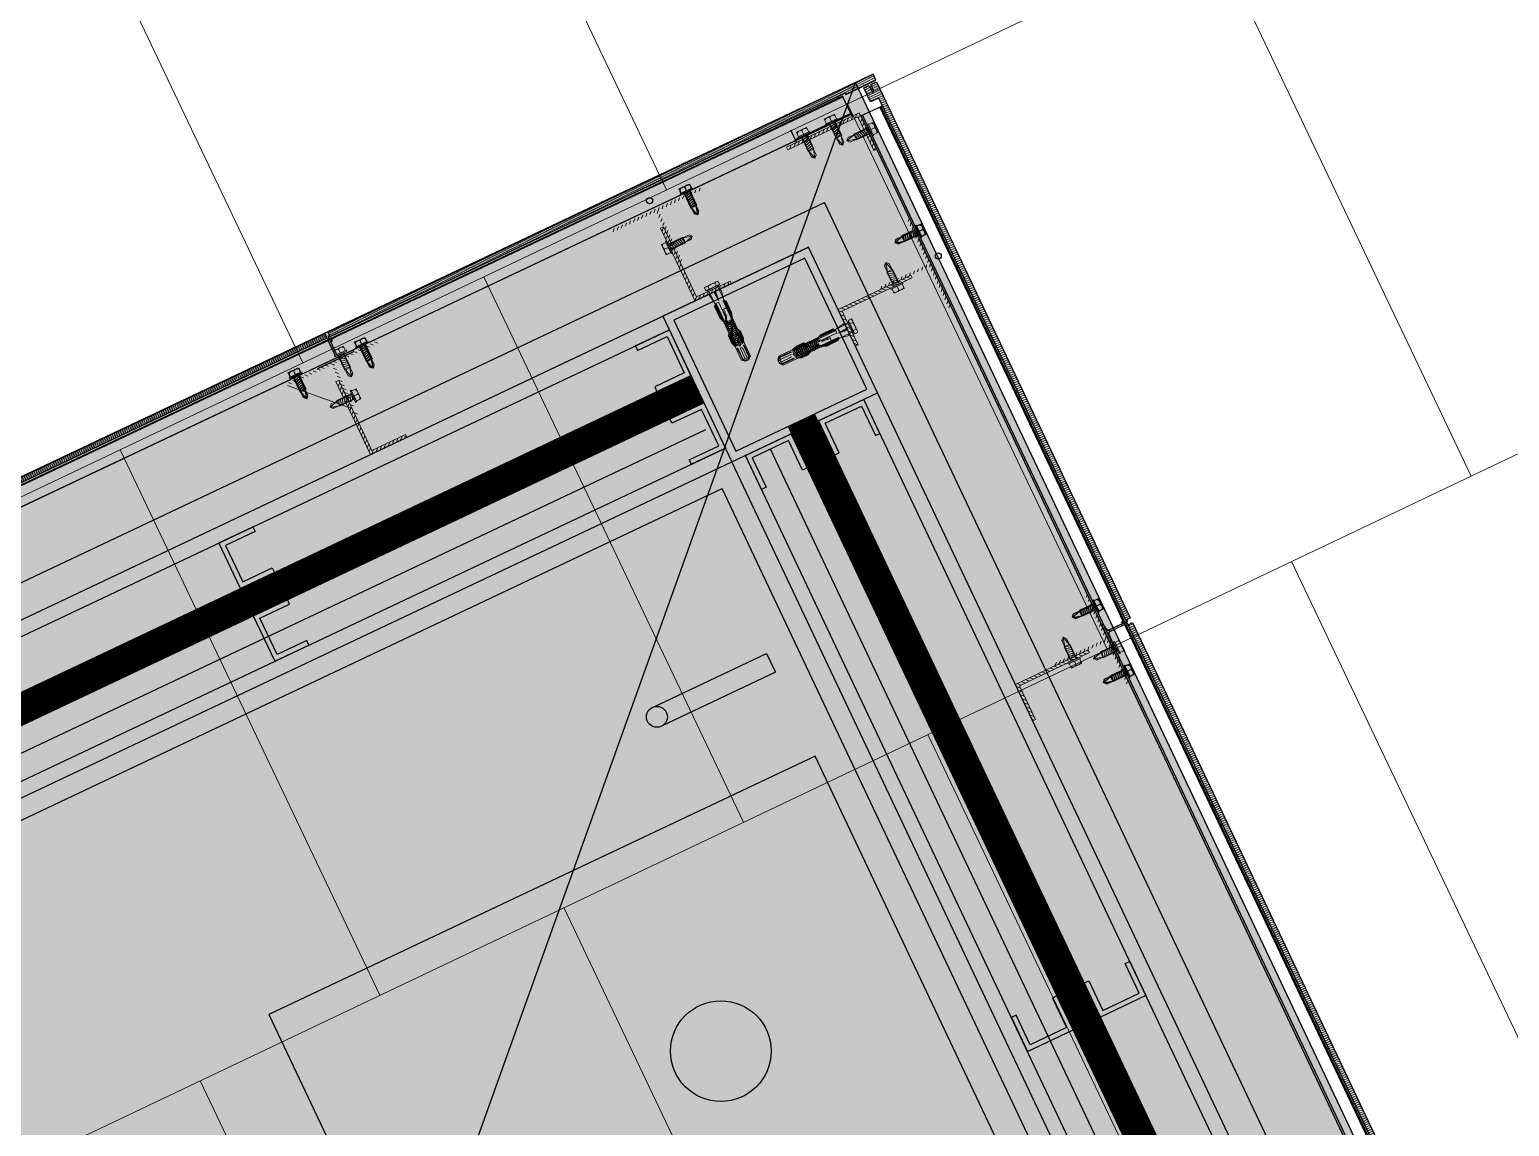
# Model space of a CAD drawing. Header units: metres. Extents: x 678805 to 1359287, y 2747329 to 5497370.
# Drawn here: x 679663.557 to 679665.026, y 2748571.161 to 2748572.25 of the extents above; entities that cross this region are included whole.
import ezdxf

# ---------------------------------------------------------------- set-up
doc = ezdxf.new("R2010")
doc.units = ezdxf.units.M
doc.linetypes.add('XREF_MON_BUILDINGS$0$Hidden', pattern=[0.004, 0.002, -0.002])
doc.linetypes.add('XREF_MON_SFT_TREES$0$HIDDEN', pattern=[0.375, 0.25, -0.125])
for name, color, linetype in [('00_XREF_MON_HSC_PAVEMENT', 7, 'Continuous'), ('00_XREF_TWQ_BUILDINGS', 7, 'Continuous'), ('00_XREF_TWQ_SFT_TREES', 7, 'Continuous'), ('XREF_MON_BUILDINGS$0$00-Modulos DEFINIDOS', 7, 'Continuous'), ('XREF_MON_BUILDINGS$0$00-Modulos ROOFS', 2, 'Continuous'), ('XREF_MON_BUILDINGS$0$02-L-01_Structure', 2, 'Continuous'), ('XREF_MON_BUILDINGS$0$02-L-01_Structure t2', 7, 'Continuous'), ('XREF_MON_BUILDINGS$0$02-L-01_Struture aux', 4, 'Continuous'), ('XREF_MON_BUILDINGS$0$02-L-Insulation', 252, 'Continuous'), ('XREF_MON_BUILDINGS$0$02-L-INT Panel', 5, 'Continuous'), ('XREF_MON_BUILDINGS$0$02-L-panel', 5, 'Continuous'), ('XREF_MON_BUILDINGS$0$02_L_Furniture', 7, 'Continuous'), ('XREF_MON_SFT_TREES$0$SL_TREE_CANOPY', 251, 'XREF_MON_SFT_TREES$0$HIDDEN')]:
    doc.layers.add(name, color=color, linetype=linetype)
doc.layers.add('XREF_MON_BUILDINGS$0$0-WIPEOUTS', color=7, linetype='Continuous', true_color=0xffffff)
doc.layers.add('XREF_MON_SFT_TREES$0$SL_TREE_ZIZIPHUS_SPINA', color=7, linetype='Continuous', true_color=0xc6d408)
doc.layers.add('XREF_MON_BUILDINGS$0$00-AUX STRUCTURE', color=3, linetype='Continuous', plot=False)
for name, color, linetype, lineweight in [('XREF_MON_BUILDINGS$0$02-H-251', 251, 'Continuous', 0), ('XREF_MON_BUILDINGS$0$02-H-254', 254, 'Continuous', 0), ('XREF_MON_BUILDINGS$0$02-L-01_Structure L', 7, 'Continuous', 5), ('XREF_MON_BUILDINGS$0$02-L-01_Structure T', 8, 'Continuous', 5)]:
    doc.layers.add(name, color=color, linetype=linetype, lineweight=lineweight)
for name, color, linetype, lineweight, true_color in [('XREF_MON_BUILDINGS$0$02-KH-01 Water_Toilets', 7, 'Continuous', 30, 0x3877ff), ('XREF_MON_HSC_PAVEMENT$0$02-L-Joints-Paviment_07_Precast Concrete Blocks 60X40', 7, 'Continuous', 5, 0x999999), ('XREF_MON_HSC_PAVEMENT$0$03-TR-Pavement_07_Precast Concrete Blocks 60X40', 7, 'Continuous', 5, 0x999999)]:
    doc.layers.add(name, color=color, linetype=linetype, lineweight=lineweight, true_color=true_color)
doc.layers.get('XREF_MON_BUILDINGS$0$02-KH-01 Water_Toilets').off()
doc.layers.get('XREF_MON_SFT_TREES$0$SL_TREE_ZIZIPHUS_SPINA').off()
doc.linetypes.add('XREF_MON_BUILDINGS$0$BATTING', pattern='A,0.0001,-0.1,[134,ltypeshp.shx,S=0.1,R=0,X=-0.1,Y=0],-0.2,[134,ltypeshp.shx,S=0.1,R=180,X=0.1,Y=0],-0.1', length=0.4001)

# ---------------------------------------------------------------- blocks, each defined once
blk = doc.blocks.new('XREF_MON_BUILDINGS$0$modulo kiosco')
at = {"layer": 'XREF_MON_BUILDINGS$0$0-WIPEOUTS', "true_color": 0xfcfcfc}
h = blk.add_hatch(color=7, dxfattribs=at)
h.dxf.hatch_style = 1
h.paths.add_polyline_path([(119.6986, -61.6206), (119.6986, -56.8206), (124.4986, -56.8206), (124.4986, -61.6206)])
at = {"layer": 'XREF_MON_BUILDINGS$0$00-Modulos ROOFS'}
blk.add_line((119.6986, -56.8206), (124.4986, -61.6206), dxfattribs=at)
at = {"layer": 'XREF_MON_BUILDINGS$0$00-Modulos ROOFS', "lineweight": 0}
blk.add_lwpolyline([(119.6986, -61.6206), (119.6986, -56.8206), (124.4986, -56.8206), (124.4986, -61.6206)], close=True, dxfattribs=at)
at = {"layer": 'XREF_MON_BUILDINGS$0$00-Modulos ROOFS'}
blk.add_lwpolyline([(124.4986, -57.1206), (124.4986, -56.8206), (124.1986, -56.8206), (119.9986, -56.8206), (119.6986, -56.8206), (119.6986, -57.1206), (119.6986, -61.3206), (119.6986, -61.6206), (119.9986, -61.6206), (124.1986, -61.6206), (124.4986, -61.6206), (124.4986, -61.3206)], close=True, dxfattribs=at)
blk = doc.blocks.new('XREF_MON_BUILDINGS$0$PILAR STRUCTURE')
at = {"layer": 'XREF_MON_BUILDINGS$0$02-L-01_Structure', "linetype": 'Continuous'}
h = blk.add_hatch(dxfattribs=at)
h.set_pattern_fill('ANGLE', color=252)
h.set_pattern_definition([(0, (-144.6596, 18.5684), (0, 6.985), [5.08, -1.905]), (90, (-144.6596, 18.5684), (-6.985, 4e-16), [5.08, -1.905])])
h.paths.add_polyline_path([(-0.08, -0.08), (0.08, -0.08), (0.08, 0.08), (-0.08, 0.08)])
h.paths.add_polyline_path([(-0.072, -0.072), (0.072, -0.072), (0.072, 0.072), (-0.072, 0.072)], flags=16)
h = blk.add_hatch(color=252, dxfattribs=at)
h.dxf.hatch_style = 1
h.paths.add_polyline_path([(-0.072, -0.072), (0.072, -0.072), (0.072, 0.072), (-0.072, 0.072)], flags=16)
h.paths.add_polyline_path([(-0.08, -0.08), (0.08, -0.08), (0.08, 0.08), (-0.08, 0.08)])
for points in [[(-0.08, -0.08), (0.08, -0.08), (0.08, 0.08), (-0.08, 0.08)], [(-0.072, -0.072), (0.072, -0.072), (0.072, 0.072), (-0.072, 0.072)]]:
    blk.add_lwpolyline(points, close=True, dxfattribs=at)
blk = doc.blocks.new('XREF_MON_BUILDINGS$0$ULMA_Escuadra40x80_Seccion')
at = {"layer": 'XREF_MON_BUILDINGS$0$02-H-251', "ltscale": 125}
h = blk.add_hatch(dxfattribs=at)
h.set_pattern_fill('ANSI31', color=256, scale=0.001, angle=360, style=0)
h.paths.add_polyline_path([(0, 0.08), (0.003, 0.08), (0.003, 0.003), (0.04, 0.003), (0.04, 0), (0, 0)])
at = {"layer": 'XREF_MON_BUILDINGS$0$02-L-01_Structure L', "linetype": 'Continuous'}
blk.add_lwpolyline([(0, 0.08), (0.003, 0.08), (0.003, 0.003), (0.04, 0.003), (0.04, 0), (0, 0)], close=True, dxfattribs=at)
blk = doc.blocks.new('XREF_MON_BUILDINGS$0$ULMA_Anclaje fijacion a forjado y a cerramiento base')
at = {"layer": 'XREF_MON_BUILDINGS$0$02-L-01_Structure T', "linetype": 'Continuous'}
for p, q in [((-0.095, 0.0049), (-0.098, 0.0019)), ((-0.095, 0.0038), (-0.098, 0.0016)), ((-0.098, 0.0009), (-0.095, 0.0031)), ((-0.098, 0), (-0.098, 0.0019)), ((-0.098, 0), (-0.098, -0.0019)), ((-0.095, 0.0012), (-0.096, 0.0004)), ((-0.0564, 0.0049), (-0.095, 0.0049)), ((-0.095, 0.0038), (-0.095, 0.0049)), ((-0.0795, 0.0038), (-0.095, 0.0038)), ((-0.0795, 0.0031), (-0.095, 0.0031)), ((-0.095, 0.0012), (-0.095, 0.0031)), ((-0.0805, 0.0012), (-0.095, 0.0012)), ((-0.0805, 0.0008), (-0.0805, 0.0012)), ((-0.0792, 0.0037), (-0.0795, 0.0038)), ((-0.0795, 0.0031), (-0.0792, 0.0032)), ((-0.079, 0.0034), (-0.0792, 0.0037)), ((-0.0792, 0.0032), (-0.079, 0.0034)), ((-0.0724, 0.0005), (-0.0775, 0.0005)), ((-0.0724, 0.0005), (-0.0775, 0.0005)), ((-0.0428, 0.003), (-0.0768, 0.003)), ((-0.0768, 0.0005), (-0.0768, 0.003)), ((-0.076, 0.0036), (-0.076, 0.0049)), ((-0.058, 0.0036), (-0.076, 0.0036)), ((-0.0755, 0.0049), (-0.0699, 0.0064)), ((-0.0755, 0.0043), (-0.0755, 0.0049)), ((-0.0752, 0.0005), (-0.0752, 0.003)), ((-0.057, 0.0044), (-0.075, 0.0044)), ((-0.0744, 0.0005), (-0.0744, 0.003)), ((-0.0728, 0.0005), (-0.0728, 0.003)), ((-0.072, 0.0005), (-0.072, 0.003)), ((-0.0599, 0.006), (-0.0714, 0.006)), ((-0.0714, 0.006), (-0.0714, 0.0049)), ((-0.0714, 0.006), (-0.0714, 0.0049)), ((-0.0704, 0.0008), (-0.0704, 0.003)), ((-0.0704, 0.0003), (-0.0704, 0.0008)), ((-0.0606, 0.0064), (-0.0699, 0.0064)), ((-0.0699, 0.0064), (-0.0699, 0.006)), ((-0.0696, 0.003), (-0.0696, 0)), ((-0.068, 0.0019), (-0.068, 0.003)), ((-0.068, 0.0008), (-0.068, 0.0019)), ((-0.068, 0), (-0.068, 0.0008)), ((-0.068, 0), (-0.068, -0.0008)), ((-0.0672, 0.0021), (-0.0672, 0.003)), ((-0.0672, 0.0011), (-0.0672, 0.0021)), ((-0.0672, 0), (-0.0672, 0.0011)), ((-0.0672, 0), (-0.0672, -0.0011)), ((-0.0656, 0.0022), (-0.0656, 0.003)), ((-0.0656, 0.0012), (-0.0656, 0.0022)), ((-0.0656, 0), (-0.0656, 0.0012)), ((-0.0656, 0), (-0.0656, -0.0013)), ((-0.0648, 0.0022), (-0.0648, 0.003)), ((-0.0648, 0.0012), (-0.0648, 0.0022)), ((-0.0648, 0), (-0.0648, 0.0012)), ((-0.0648, 0), (-0.0648, -0.0013)), ((-0.0632, 0.0022), (-0.0632, 0.003)), ((-0.0632, 0.0012), (-0.0632, 0.0022)), ((-0.0632, 0), (-0.0632, 0.0012)), ((-0.0632, 0), (-0.0632, -0.0013)), ((-0.0586, 0.0022), (-0.0625, 0.0022)), ((-0.0586, 0.0012), (-0.0625, 0.0012)), ((-0.0624, 0.0022), (-0.0624, 0.003)), ((-0.0624, 0), (-0.0624, 0.0012)), ((-0.0624, 0), (-0.0624, -0.0013)), ((-0.0608, 0.0022), (-0.0608, 0.003)), ((-0.0608, 0), (-0.0608, 0.0012)), ((-0.0608, 0), (-0.0608, -0.0013)), ((-0.0606, 0.0064), (-0.0606, 0.006)), ((-0.0606, 0.0064), (-0.058, 0.0049)), ((-0.06, 0.0022), (-0.06, 0.003)), ((-0.06, 0), (-0.06, 0.0012)), ((-0.06, 0), (-0.06, -0.003)), ((-0.0599, 0.006), (-0.0599, 0.0049)), ((-0.0584, 0.0022), (-0.0584, 0.003)), ((-0.0584, 0), (-0.0584, 0.0012)), ((-0.0584, 0), (-0.0584, -0.003)), ((-0.058, 0.0049), (-0.058, 0.0044)), ((-0.0576, 0.0022), (-0.0576, 0.003)), ((-0.0576, -0.003), (-0.0576, 0.0012)), ((-0.057, 0.0046), (-0.057, 0.0049)), ((-0.0564, 0.003), (-0.0564, 0.0049)), ((-0.056, 0.0018), (-0.056, 0.003)), ((-0.056, 0), (-0.056, 0.0007)), ((-0.056, 0), (-0.056, -0.003)), ((-0.0548, 0.0049), (-0.0559, 0.0042)), ((-0.0552, 0.0014), (-0.0552, 0.003)), ((-0.0552, 0.0003), (-0.0552, -0.003)), ((-0.054, 0.0049), (-0.0548, 0.0049)), ((-0.0548, 0.003), (-0.0548, 0.0049)), ((-0.054, 0.003), (-0.054, 0.0049)), ((-0.0536, 0.0003), (-0.0536, 0.003)), ((-0.0524, 0.0049), (-0.0535, 0.0042)), ((-0.0528, 0), (-0.0528, 0.003)), ((-0.0528, 0), (-0.0528, -0.0003)), ((-0.0524, 0.003), (-0.0524, 0.0049)), ((-0.0516, 0.0049), (-0.0524, 0.0049)), ((-0.0516, 0.003), (-0.0516, 0.0049)), ((-0.0512, 0), (-0.0512, 0.003)), ((-0.0512, 0), (-0.0512, -0.001)), ((-0.05, 0.0049), (-0.0511, 0.0042)), ((-0.0504, 0), (-0.0504, 0.003)), ((-0.0504, 0), (-0.0504, -0.0012)), ((-0.0492, 0.0049), (-0.05, 0.0049)), ((-0.05, 0.003), (-0.05, 0.0049)), ((-0.0492, 0.003), (-0.0492, 0.0049)), ((-0.0488, 0.0022), (-0.0488, 0.003)), ((-0.0488, 0.0012), (-0.0488, 0.0026)), ((-0.0488, 0), (-0.0488, 0.0012)), ((-0.0488, 0), (-0.0488, -0.0013)), ((-0.0476, 0.0049), (-0.0487, 0.0042)), ((-0.048, 0), (-0.048, 0.003)), ((-0.048, 0), (-0.048, -0.0013)), ((-0.0476, 0.003), (-0.0476, 0.0049)), ((-0.0468, 0.0049), (-0.0476, 0.0049)), ((-0.0424, 0.0022), (-0.0475, 0.0022)), ((-0.0424, 0.0012), (-0.0475, 0.0012)), ((-0.0468, 0.003), (-0.0468, 0.0049)), ((-0.0464, 0.0022), (-0.0464, 0.003)), ((-0.0464, 0), (-0.0464, 0.0012)), ((-0.0464, 0), (-0.0464, -0.0013)), ((-0.0452, 0.0049), (-0.0463, 0.0042)), ((-0.0456, 0.0022), (-0.0456, 0.003)), ((-0.0456, 0), (-0.0456, 0.0012)), ((-0.0456, 0), (-0.0456, -0.0013)), ((-0.0444, 0.0049), (-0.0452, 0.0049)), ((-0.0452, 0.003), (-0.0452, 0.0049)), ((-0.0444, 0.003), (-0.0444, 0.0049)), ((-0.044, 0.0022), (-0.044, 0.003)), ((-0.044, 0.0022), (-0.044, 0.003)), ((-0.044, 0), (-0.044, 0.0012)), ((-0.044, 0), (-0.044, 0.0012)), ((-0.044, 0), (-0.044, -0.0013)), ((-0.044, 0), (-0.044, -0.003)), ((-0.0428, 0.0049), (-0.0439, 0.0042)), ((0, 0.0049), (-0.0428, 0.0049)), ((-0.0428, 0.003), (-0.0428, 0.0049)), ((-0.042, 0.0049), (-0.042, 0.0022)), ((-0.0185, 0.0036), (-0.042, 0.0036)), ((-0.042, 0.0012), (-0.042, 0.001)), ((-0.0405, 0.001), (-0.042, 0.001)), ((-0.0415, 0.0049), (-0.0359, 0.0064)), ((-0.0415, 0.0043), (-0.0415, 0.0049)), ((-0.0175, 0.0044), (-0.041, 0.0044)), ((-0.0312, 0.001), (-0.038, 0.001)), ((-0.0196, 0.006), (-0.0374, 0.006)), ((-0.0374, 0.006), (-0.0374, 0.0049)), ((-0.02, 0.0064), (-0.0359, 0.0064)), ((-0.0359, 0.0064), (-0.0359, 0.006)), ((-0.0356, 0.0005), (-0.0319, 0.0005)), ((-0.0319, 0.0005), (-0.0356, 0.0005)), ((-0.0282, 0.001), (-0.0308, 0.001)), ((-0.0282, 0.001), (-0.028, 0.0008)), ((-0.0282, 0.001), (-0.0282, -0.0036)), ((-0.0278, 0.001), (-0.028, 0.0008)), ((-0.028, 0.0008), (-0.028, -0.0036)), ((-0.0278, 0.001), (-0.0278, -0.0036)), ((-0.018, 0.001), (-0.0278, 0.001)), ((-0.02, 0.0064), (-0.02, 0.006)), ((-0.0185, 0.0049), (-0.02, 0.0064)), ((-0.0196, 0.0049), (-0.0196, 0.006)), ((-0.0185, 0.0049), (-0.0185, 0.0044)), ((-0.0175, 0.0049), (-0.0175, 0.0015)), ((-0.0052, 0.0064), (-0.0159, 0.0049)), ((-0.0043, 0.0009), (-0.0159, 0)), ((-0.0159, 0), (-0.0052, 0)), ((-0.0052, 0.0049), (-0.0052, 0.0064)), ((-0.0052, 0.0064), (-0.0043, 0.0049)), ((-0.0043, 0.0009), (-0.0052, 0)), ((-0.0043, -0.0009), (-0.0052, 0)), ((-0.0043, -0.0009), (-0.0043, 0.0009)), ((0.0015, 0.0064), (0, 0.0049)), ((0, 0), (0, 0.0049)), ((0, 0), (0, -0.0049)), ((0.002, 0.0064), (0.0015, 0.0064)), ((0.0015, 0), (0.0015, 0.0064)), ((0.0015, 0), (0.0015, -0.0064)), ((0.002, 0.0075), (0.0059, 0.0075)), ((0.002, -0.0075), (0.002, 0.0075)), ((0.002, 0), (0.002, 0.0064)), ((0.002, 0.0038), (0.0059, 0.0038)), ((0.002, 0), (0.002, -0.0064)), ((0.0065, 0.0065), (0.0059, 0.0075)), ((0.0065, -0.0065), (0.0065, 0.0065)), ((-0.098, -0.0009), (-0.095, -0.0031)), ((-0.095, -0.0038), (-0.098, -0.0016)), ((-0.095, -0.0049), (-0.098, -0.0019)), ((-0.095, -0.0012), (-0.096, -0.0004)), ((-0.095, -0.0012), (-0.095, -0.0031)), ((-0.0825, -0.0012), (-0.095, -0.0012)), ((-0.0795, -0.0031), (-0.095, -0.0031)), ((-0.095, -0.0038), (-0.095, -0.0049)), ((-0.0795, -0.0038), (-0.095, -0.0038)), ((-0.0564, -0.0049), (-0.095, -0.0049)), ((-0.0792, -0.0032), (-0.0795, -0.0031)), ((-0.0795, -0.0038), (-0.0792, -0.0037)), ((-0.079, -0.0034), (-0.0792, -0.0032)), ((-0.0792, -0.0037), (-0.079, -0.0034)), ((-0.0724, -0.0005), (-0.0775, -0.0005)), ((-0.0724, -0.0005), (-0.0775, -0.0005)), ((-0.0768, -0.0005), (-0.0768, -0.003)), ((-0.0428, -0.003), (-0.0768, -0.003)), ((-0.076, -0.0036), (-0.076, -0.0049)), ((-0.058, -0.0036), (-0.076, -0.0036)), ((-0.0755, -0.0043), (-0.0755, -0.0049)), ((-0.0755, -0.0049), (-0.0699, -0.0064)), ((-0.0752, -0.0005), (-0.0752, -0.003)), ((-0.057, -0.0044), (-0.075, -0.0044)), ((-0.0744, -0.0005), (-0.0744, -0.003)), ((-0.0728, -0.0005), (-0.0728, -0.003)), ((-0.072, -0.0005), (-0.072, -0.003)), ((-0.0714, -0.0049), (-0.0714, -0.006)), ((-0.0714, -0.0049), (-0.0714, -0.006)), ((-0.0599, -0.006), (-0.0714, -0.006)), ((-0.0704, -0.0008), (-0.0704, -0.003)), ((-0.0699, -0.006), (-0.0699, -0.0064)), ((-0.0606, -0.0064), (-0.0699, -0.0064)), ((-0.0696, -0.0011), (-0.0696, -0.003)), ((-0.068, -0.0019), (-0.068, -0.003)), ((-0.0672, -0.0021), (-0.0672, -0.003)), ((-0.0605, -0.0013), (-0.0656, -0.0013)), ((-0.0656, -0.0022), (-0.0656, -0.003)), ((-0.0656, -0.0022), (-0.0605, -0.0022)), ((-0.0648, -0.0022), (-0.0648, -0.003)), ((-0.0632, -0.0022), (-0.0632, -0.003)), ((-0.0624, -0.0022), (-0.0624, -0.003)), ((-0.0608, -0.0022), (-0.0608, -0.003)), ((-0.0606, -0.0064), (-0.058, -0.0049)), ((-0.0606, -0.006), (-0.0606, -0.0064)), ((-0.0599, -0.0049), (-0.0599, -0.006)), ((-0.058, -0.0044), (-0.058, -0.0049)), ((-0.057, -0.0044), (-0.057, -0.0049)), ((-0.0564, -0.003), (-0.0564, -0.0049)), ((-0.0548, -0.0049), (-0.0559, -0.0042)), ((-0.0548, -0.003), (-0.0548, -0.0049)), ((-0.054, -0.0049), (-0.0548, -0.0049)), ((-0.054, -0.003), (-0.054, -0.0049)), ((-0.0536, -0.0009), (-0.0536, -0.003)), ((-0.0524, -0.0049), (-0.0535, -0.0042)), ((-0.0528, -0.0014), (-0.0528, -0.003)), ((-0.0524, -0.003), (-0.0524, -0.0049)), ((-0.0516, -0.0049), (-0.0524, -0.0049)), ((-0.0516, -0.003), (-0.0516, -0.0049)), ((-0.0512, -0.002), (-0.0512, -0.003)), ((-0.05, -0.0049), (-0.0511, -0.0042)), ((-0.0504, -0.0022), (-0.0504, -0.003)), ((-0.05, -0.003), (-0.05, -0.0049)), ((-0.0492, -0.0049), (-0.05, -0.0049)), ((-0.0455, -0.0013), (-0.0494, -0.0013)), ((-0.0455, -0.0022), (-0.0494, -0.0022)), ((-0.0492, -0.003), (-0.0492, -0.0049)), ((-0.0488, -0.0022), (-0.0488, -0.003)), ((-0.0476, -0.0049), (-0.0487, -0.0042)), ((-0.048, -0.0022), (-0.048, -0.003)), ((-0.0476, -0.003), (-0.0476, -0.0049)), ((-0.0468, -0.0049), (-0.0476, -0.0049)), ((-0.0468, -0.003), (-0.0468, -0.0049)), ((-0.0464, -0.0022), (-0.0464, -0.003)), ((-0.0452, -0.0049), (-0.0463, -0.0042)), ((-0.0456, -0.0022), (-0.0456, -0.003)), ((-0.0452, -0.003), (-0.0452, -0.0049)), ((-0.0444, -0.0049), (-0.0452, -0.0049)), ((-0.0444, -0.003), (-0.0444, -0.0049)), ((-0.044, -0.0022), (-0.044, -0.003)), ((-0.0428, -0.0049), (-0.0439, -0.0042)), ((-0.0428, -0.003), (-0.0428, -0.0049)), ((0, -0.0049), (-0.0428, -0.0049)), ((-0.042, -0.0036), (-0.042, -0.0049)), ((-0.0185, -0.0036), (-0.042, -0.0036)), ((-0.0415, -0.0043), (-0.0415, -0.0049)), ((-0.0415, -0.0049), (-0.0359, -0.0064)), ((-0.0175, -0.0044), (-0.041, -0.0044)), ((-0.0374, -0.0049), (-0.0374, -0.006)), ((-0.0196, -0.006), (-0.0374, -0.006)), ((-0.0359, -0.006), (-0.0359, -0.0064)), ((-0.02, -0.0064), (-0.0359, -0.0064)), ((-0.0319, -0.0005), (-0.0356, -0.0005)), ((-0.0356, -0.0005), (-0.0319, -0.0005)), ((-0.0185, -0.0049), (-0.02, -0.0064)), ((-0.02, -0.006), (-0.02, -0.0064)), ((-0.0196, -0.0049), (-0.0196, -0.006)), ((-0.0185, -0.0044), (-0.0185, -0.0049)), ((-0.0175, -0.0046), (-0.0175, -0.0049)), ((-0.0043, -0.0009), (-0.0159, 0)), ((-0.0052, -0.0064), (-0.0159, -0.0049)), ((-0.0052, -0.0049), (-0.0052, -0.0064)), ((-0.0052, -0.0064), (-0.0043, -0.0049)), ((0.0015, -0.0064), (0, -0.0049)), ((0.002, -0.0064), (0.0015, -0.0064)), ((0.002, -0.0038), (0.0059, -0.0038)), ((0.002, -0.0075), (0.0059, -0.0075)), ((0.0065, -0.0065), (0.0059, -0.0075))]:
    blk.add_line(p, q, dxfattribs=at)
for centre, radius, start, end in [((-0.0957, 0), 0.0005, 130.2691, 229.7309), ((-0.0825, 0.0008), 0.002, 270, 0), ((-0.0775, 0), 0.0005, 89.9975, 270), ((-0.0775, 0), 0.0005, 90, 270.0025), ((-0.075, 0.0034), 0.001, 90, 168.463), ((-0.0724, -0.007), 0.0075, 61.0463, 90), ((-0.0695, 0.006), 0.001, 180, 0), ((-0.0671, 0.006), 0.001, 180, 0), ((-0.0647, 0.006), 0.001, 180, 0), ((-0.0623, 0.006), 0.001, 180, 0), ((-0.0625, 0.0017), 0.0005, 90, 270.0116), ((-0.0605, 0.0017), 0.0005, 270.0013, 90), ((-0.0586, -0.0053), 0.0075, 48.5904, 90), ((-0.0586, -0.0053), 0.0065, 48.5904, 90), ((-0.058, 0.0046), 0.001, 270, 0), ((-0.0561, 0.0045), 0.0003, 180, 300), ((-0.0586, 0.0052), 0.0065, 306.1289, 311.4096), ((-0.0494, -0.0053), 0.0075, 128.1223, 131.4096), ((-0.0537, 0.0045), 0.0003, 180, 300), ((-0.0494, 0.0052), 0.0065, 228.5904, 270), ((-0.0513, 0.0045), 0.0003, 180, 300), ((-0.0489, 0.0045), 0.0003, 180, 300), ((-0.0475, 0.0017), 0.0005, 90, 270.0025), ((-0.0465, 0.0045), 0.0003, 180, 300), ((-0.0455, 0.0017), 0.0005, 270, 90), ((-0.0441, 0.0045), 0.0003, 180, 300), ((-0.0424, -0.0053), 0.0075, 61.0463, 90), ((-0.0424, -0.0053), 0.0065, 61.0463, 90), ((-0.041, 0.0034), 0.001, 90, 168.463), ((-0.0356, 0.007), 0.0075, 241.0463, 270), ((-0.0356, 0.007), 0.0065, 241.0463, 269.9987), ((-0.0356, -0.007), 0.0075, 90, 111.0361), ((-0.0355, 0.006), 0.001, 180, 0), ((-0.0355, 0.006), 0.001, 180, 0), ((-0.0327, 0.006), 0.001, 180, 0), ((-0.031, 0), 0.001, 209.9997, 150), ((-0.031, 0), 0.001, 210, 150.0003), ((-0.0299, 0.006), 0.001, 180, 0), ((-0.0271, 0.006), 0.001, 180, 0), ((-0.0243, 0.006), 0.001, 180, 0), ((-0.0215, 0.006), 0.001, 180, 0), ((-0.0185, 0.0046), 0.001, 270, 0), ((-0.018, 0.0015), 0.0005, 270, 0), ((0.0032, 0.0056), 0.00332, 325.6168, 34.3832), ((-0.0059, 0), 0.0124, 342.4126, 17.5874), ((-0.075, -0.0034), 0.001, 191.537, 270), ((-0.0724, 0.007), 0.0075, 270, 291.0395), ((-0.0724, -0.007), 0.0065, 61.0463, 90), ((-0.0695, -0.006), 0.001, 0, 180), ((-0.0656, 0.0052), 0.0075, 241.0463, 270), ((-0.0656, 0.0052), 0.0065, 241.0463, 269.9987), ((-0.0671, -0.006), 0.001, 0, 180), ((-0.0647, -0.006), 0.001, 0, 180), ((-0.0623, -0.006), 0.001, 0, 180), ((-0.0625, -0.0018), 0.0005, 89.9884, 270), ((-0.0605, -0.0018), 0.0005, 270, 89.9987), ((-0.058, -0.0046), 0.001, 11.537, 90), ((-0.0561, -0.0045), 0.0003, 60, 180), ((-0.0494, 0.0052), 0.0075, 228.5904, 270), ((-0.0586, 0.0052), 0.0075, 308.1223, 311.4096), ((-0.0537, -0.0045), 0.0003, 60, 180), ((-0.0494, -0.0053), 0.0065, 126.1289, 131.4096), ((-0.0513, -0.0045), 0.0003, 60, 180), ((-0.0489, -0.0045), 0.0003, 60, 180), ((-0.0475, -0.0018), 0.0005, 89.9975, 270), ((-0.0465, -0.0045), 0.0003, 60, 180), ((-0.0455, -0.0018), 0.0005, 270, 90), ((-0.0441, -0.0045), 0.0003, 60, 180), ((-0.041, -0.0034), 0.001, 191.537, 270), ((-0.0355, -0.006), 0.001, 0, 180), ((-0.0355, -0.006), 0.001, 0, 180), ((-0.0327, -0.006), 0.001, 0, 180), ((-0.0299, -0.006), 0.001, 0, 180), ((-0.0271, -0.006), 0.001, 0, 180), ((-0.0243, -0.006), 0.001, 0, 180), ((-0.0215, -0.006), 0.001, 0, 180), ((-0.0185, -0.0046), 0.001, 0, 90), ((0.0032, -0.0056), 0.00332, 325.6168, 34.3832)]:
    blk.add_arc(centre, radius, start, end, dxfattribs=at)
blk = doc.blocks.new('XREF_MON_BUILDINGS$0$AUTORROSCANTE')
at = {"layer": 'XREF_MON_BUILDINGS$0$02-L-01_Structure t2', "color": 0}
for p, q in [((-31.2, 5.6), (-26.2, 5.6)), ((-31.2, 0), (-26.2, 0)), ((-2.4, 2.5), (-25, 2.5)), ((0, 0), (-9, 2.5)), ((0, 0), (-3.6, -1.1)), ((0, 0), (-2.4, 2.5)), ((0, 0), (-2.4, -2.5)), ((-31.2, -5.6), (-26.2, -5.6)), ((-2.4, -2.5), (-25, -2.5)), ((-3.6, -1.1), (-2.4, -2.5))]:
    blk.add_line(p, q, dxfattribs=at)
at = {"layer": 'XREF_MON_BUILDINGS$0$02-L-01_Structure t2', "color": 253}
for p, q in [((-25, 3.1), (-9, 3.1)), ((-23.5, -3.1), (-25, 2.7)), ((-21.4, -3.1), (-23.1, 3.1)), ((-19.3, -3.1), (-21, 3.1)), ((-17.3, -3.1), (-18.9, 3.1)), ((-15.2, -3.1), (-16.9, 3.1)), ((-13.1, -3.1), (-14.8, 3.1)), ((-11.1, -3.1), (-12.7, 3.1)), ((-9, -3.1), (-10.7, 3.1)), ((-9, -3.1), (-9, 3.1)), ((-25, -3.1), (-9, -3.1)), ((-3.6, -1.1), (-9, -2.5))]:
    blk.add_line(p, q, dxfattribs=at)
at = {"layer": 'XREF_MON_BUILDINGS$0$02-L-01_Structure t2', "color": 0}
for points in [[(-31.2, 5.6), (-26.2, 5.6), (-26.2, -5.6), (-31.2, -5.6)], [(-26.2, 6.5), (-25, 6.5), (-25, -6.5), (-26.2, -6.5)]]:
    blk.add_lwpolyline(points, close=True, dxfattribs=at)
for centre, start, end in [((-27, 2.4), 129.284, 214.1828), ((-27, -2.4), 145.8304, 230.7333)]:
    blk.add_arc(centre, 4.21, start, end, dxfattribs=at)
blk = doc.blocks.new('XREF_MON_BUILDINGS$0$ULMA_Montante VV')
at = {"layer": 'XREF_MON_BUILDINGS$0$02-H-251', "ltscale": 125}
h = blk.add_hatch(dxfattribs=at)
h.set_pattern_fill('ANSI31', color=256, scale=0.001, angle=450, style=0)
h.set_pattern_definition([(135, (-0.05125, -0.0025), (-0.00224506, -0.00224506), [])])
edge = h.paths.add_edge_path()
edge.add_line((-0.051, -0.0025), (0.0484, -0.0025))
edge.add_arc((0.0484, -0.0022), 0.0003, 270, 360)
edge.add_line((0.0487, -0.0022), (0.0487, -0.0003))
edge.add_arc((0.0484, -0.0003), 0.0003, 0, 90)
edge.add_line((0.0484, 0), (0, 0))
edge.add_line((0, 0), (0, 0.0572))
edge.add_arc((-0.0003, 0.0572), 0.0003, 0, 90)
edge.add_line((-0.0003, 0.0575), (-0.0022, 0.0575))
edge.add_arc((-0.0022, 0.0572), 0.0003, 90, 180)
edge.add_line((-0.0025, 0.0572), (-0.0025, 0))
edge.add_line((-0.0025, 0), (-0.051, 0))
edge.add_arc((-0.051, -0.0003), 0.0003, 90, 180)
edge.add_line((-0.0513, -0.0003), (-0.0513, -0.0022))
edge.add_arc((-0.051, -0.0022), 0.0003, 180, 270)
blk = doc.blocks.new('XREF_MON_BUILDINGS$0$ULMA_Autotaladrante')
at = {"layer": 'XREF_MON_BUILDINGS$0$02-L-01_Structure T', "color": 252}
for p, q in [((-0.025, 0), (-0.0226, 0.0025)), ((-0.025, 0), (-0.016, 0.0025)), ((-0.025, 0), (-0.0226, -0.0025)), ((-0.025, 0), (-0.0214, -0.0011)), ((-0.0226, 0.0025), (0, 0.0025)), ((0, 0.0032), (-0.016, 0.0032)), ((-0.016, -0.0031), (-0.016, 0.0032)), ((-0.016, -0.0031), (-0.0143, 0.0032)), ((-0.0139, -0.0031), (-0.0123, 0.0032)), ((-0.0119, -0.0031), (-0.0102, 0.0032)), ((-0.0098, -0.0031), (-0.0081, 0.0032)), ((-0.0077, -0.0031), (-0.0061, 0.0032)), ((-0.0057, -0.0031), (-0.004, 0.0032)), ((-0.0036, -0.0031), (-0.0019, 0.0032)), ((-0.0015, -0.0031), (0, 0.0027)), ((0.0062, 0.0056), (0.0012, 0.0056)), ((0.0062, 0), (0.0012, 0)), ((-0.0214, -0.0011), (-0.0226, -0.0025)), ((-0.0226, -0.0025), (0, -0.0025)), ((-0.0214, -0.0011), (-0.016, -0.0025)), ((0, -0.0031), (-0.016, -0.0031)), ((0.0062, -0.0056), (0.0012, -0.0056))]:
    blk.add_line(p, q, dxfattribs=at)
for points in [[(0.0012, 0.0065), (0, 0.0065), (0, -0.0065), (0.0012, -0.0065)], [(0.0062, 0.0056), (0.0012, 0.0056), (0.0012, -0.0056), (0.0062, -0.0056)]]:
    blk.add_lwpolyline(points, close=True, dxfattribs=at)
for centre, start, end in [((0.002, 0.0024), 325.8172, 50.716), ((0.002, -0.0024), 309.2667, 34.1696)]:
    blk.add_arc(centre, 0.00421, start, end, dxfattribs=at)
blk = doc.blocks.new('XREF_MON_BUILDINGS$0$A$C56BF4A3E')
at = {"layer": 'XREF_MON_BUILDINGS$0$02-H-251', "linetype": 'XREF_MON_BUILDINGS$0$Hidden', "ltscale": 125}
h = blk.add_hatch(dxfattribs=at)
h.set_pattern_fill('ANSI31', color=256, scale=0.001, angle=360, style=0)
h.set_pattern_definition([(45, (-247.719031, -172.108161), (-0.00224506403, 0.00224506403), [])])
edge = h.paths.add_edge_path()
edge.add_line((9.0078, 0.027), (9.0098, 0.027))
edge.add_line((9.0098, 0.027), (9.0167, 0.0267))
edge.add_line((9.0167, 0.0267), (9.0175, 0.0258))
edge.add_arc((9.0178, 0.026), 0.0003, 222.95, 312.95)
edge.add_line((9.018, 0.0258), (9.0189, 0.0267))
edge.add_line((9.0189, 0.0267), (9.0207, 0.0266))
edge.add_line((9.0207, 0.0266), (9.0215, 0.0256))
edge.add_arc((9.0218, 0.0259), 0.0003, 222.95, 312.95)
edge.add_line((9.022, 0.0256), (9.0229, 0.0265))
edge.add_line((9.0229, 0.0265), (9.0359, 0.0261))
edge.add_arc((9.0358, 0.0241), 0.002, 360, 447.9546, ccw=False)
edge.add_line((9.0378, 0.0241), (9.0378, 0.0173))
edge.add_line((9.0378, 0.0173), (9.0378, 0.008))
edge.add_line((9.0378, 0.008), (9.0326, 0.008))
edge.add_line((9.0326, 0.008), (9.0326, 0.007))
edge.add_line((9.0326, 0.007), (9.038, 0.007))
edge.add_arc((9.038, 0.0067), 0.0003, 30, 90, ccw=False)
edge.add_line((9.0382, 0.0068), (9.0399, 0.004))
edge.add_arc((9.0401, 0.0041), 0.0003, 210, 390)
edge.add_line((9.0404, 0.0043), (9.0391, 0.0065))
edge.add_arc((9.0394, 0.0067), 0.0003, 90, 210, ccw=False)
edge.add_line((9.0394, 0.007), (9.0471, 0.007))
edge.add_line((9.0471, 0.007), (9.0471, 0.008))
edge.add_line((9.0471, 0.008), (9.0411, 0.008))
edge.add_line((9.0411, 0.008), (9.0411, 0.0097))
edge.add_arc((9.0408, 0.0097), 0.00025, 360, 540)
edge.add_line((9.0406, 0.0097), (9.0406, 0.008))
edge.add_line((9.0406, 0.008), (9.0396, 0.008))
edge.add_line((9.0396, 0.008), (9.0396, 0.0242))
edge.add_arc((9.0416, 0.0242), 0.002, 97.4474, 180, ccw=False)
edge.add_line((9.0413, 0.0262), (9.0472, 0.027))
edge.add_line((9.0472, 0.027), (9.0472, 0.0288))
edge.add_line((9.0472, 0.0288), (9.0078, 0.0288))
edge.add_line((9.0078, 0.0288), (9.0078, 0.027))
at = {"layer": 'XREF_MON_BUILDINGS$0$02-H-254', "ltscale": 125}
h = blk.add_hatch(dxfattribs=at)
h.set_pattern_fill('ANSI31', color=256, scale=0.0005, angle=90, style=0)
h.set_pattern_definition([(135, (179.8455742, -255.1964604), (-0.001122532015, -0.001122532015), [])])
h.paths.add_polyline_path([(9.6386, 0.6024), (9.6387, 1.2127), (9.6338, 1.2127), (9.6337, 0.6024)])
h = blk.add_hatch(dxfattribs=at)
h.set_pattern_fill('ANSI31', color=256, scale=0.0005, style=0)
h.set_pattern_definition([(45, (-247.7581043, -172.2187862), (-0.001122532015, 0.001122532015), [])])
h.paths.add_polyline_path([(9.6337, 0.5988), (9.6337, 0.0333), (9.6321, 0.0333), (9.6321, 0.0001), (9.6386, 0.0001), (9.6387, 0.5988)])
h = blk.add_hatch(dxfattribs=at)
h.set_pattern_fill('ANSI31', color=256, scale=0.0005, style=0)
h.set_pattern_definition([(45, (-248.461789, -171.9808575), (-0.001122532015, 0.001122532015), [])])
h.paths.add_polyline_path([(8.4413, 0.0001), (9.0362, 0.0001), (9.0362, 0.005), (8.4413, 0.005)])
h = blk.add_hatch(dxfattribs=at)
h.set_pattern_fill('ANSI31', color=256, scale=0.0005, style=0)
h.set_pattern_definition([(45, (-247.861789, -171.9808575), (-0.001122532015, 0.001122532015), [])])
h.paths.add_polyline_path([(9.6148, 0.0141), (9.6148, 0.005), (9.0413, 0.005), (9.0413, 0.0001), (9.6303, 0.0001), (9.6303, 0.0066), (9.6223, 0.0066), (9.6223, 0.0082), (9.6303, 0.0082), (9.6303, 0.0141)])
at = {"linetype": 'Continuous'}
for p, q in [((9.1431, 0.3416), (9.1431, 0.467)), ((9.1639, 0.467), (9.1639, 0.3416)), ((9.1639, 0.3416), (9.1431, 0.3416))]:
    blk.add_line(p, q, dxfattribs=at)
blk.add_circle((9.1535, 0.467), 0.0104, dxfattribs=at)
at = {"layer": 'XREF_MON_BUILDINGS$0$00-AUX STRUCTURE', "linetype": 'Continuous', "const_width": 0.03}
for points in [[(9.4306, 0.2914), (9.4306, 2.4114)], [(5.1106, 0.2114), (9.3586, 0.2114)]]:
    blk.add_lwpolyline(points, dxfattribs=at)
at = {"layer": 'XREF_MON_BUILDINGS$0$02-L-01_Struture aux'}
for p, q in [((9.6119, 0.0367), (9.6119, 4.7828)), ((9.612, 4.7828), (9.612, 0.0367)), ((9.6291, 0.5988), (9.6308, 0.5988)), ((9.6239, 0.0977), (9.6099, 0.0977)), ((9.6129, 0.0367), (9.6129, 0.0977)), ((9.6099, 0.0367), (9.6318, 0.0367)), ((9.6064, 0.0288), (4.8642, 0.0288)), ((4.8642, 0.0268), (9.6064, 0.0268)), ((9.6064, 0.0288), (9.6064, 0.005))]:
    blk.add_line(p, q, dxfattribs=at)
at = {"layer": 'XREF_MON_BUILDINGS$0$02-L-01_Struture aux', "linetype": 'Continuous'}
for p, q in [((9.4156, 4.5314), (9.4156, 0.2914)), ((9.4456, 4.5314), (9.4456, 0.2914)), ((5.1106, 0.2264), (9.3506, 0.2264)), ((5.1106, 0.1964), (9.3506, 0.1964))]:
    blk.add_line(p, q, dxfattribs=at)
at = {"layer": 'XREF_MON_BUILDINGS$0$02-L-01_Struture aux', "linetype": 'XREF_MON_BUILDINGS$0$Hidden'}
for p, q in [((9.61, 0.5843), (9.61, 0.6237)), ((9.6308, 0.6075), (9.6308, 0.6023)), ((9.6318, 0.6075), (9.6318, 0.6021)), ((9.6121, 0.5932), (9.6118, 0.5863)), ((9.6145, 0.6005), (9.6308, 0.6005)), ((9.6147, 0.6023), (9.6214, 0.6023)), ((9.6214, 0.6023), (9.6308, 0.6023)), ((9.629, 0.5993), (9.6308, 0.5993)), ((9.629, 0.5988), (9.6308, 0.5988)), ((9.6308, 0.6005), (9.6308, 0.5993)), ((9.6308, 0.5988), (9.6308, 0.593)), ((9.6308, 0.593), (9.6318, 0.593)), ((9.6318, 0.6007), (9.6318, 0.593)), ((9.6348, 0.6002), (9.6319, 0.6019)), ((9.6345, 0.5997), (9.6322, 0.601)), ((9.61, 0.5843), (9.6118, 0.5843)), ((9.6118, 0.5855), (9.6118, 0.5863)), ((9.6118, 0.5843), (9.6118, 0.5863)), ((9.0078, 0.0288), (9.0078, 0.027)), ((9.0078, 0.0288), (9.0472, 0.0288)), ((9.0078, 0.027), (9.0098, 0.027)), ((9.009, 0.027), (9.0098, 0.027)), ((9.0167, 0.0267), (9.0098, 0.027)), ((9.0175, 0.0258), (9.0167, 0.0267)), ((9.018, 0.0258), (9.0189, 0.0267)), ((9.0207, 0.0266), (9.0189, 0.0267)), ((9.0215, 0.0256), (9.0207, 0.0266)), ((9.022, 0.0256), (9.0229, 0.0265)), ((9.0359, 0.0261), (9.0229, 0.0265)), ((9.0378, 0.0241), (9.0378, 0.0173)), ((9.0378, 0.0173), (9.0378, 0.008)), ((9.0396, 0.0242), (9.0396, 0.008)), ((9.0413, 0.0262), (9.0472, 0.027)), ((9.0472, 0.0288), (9.0472, 0.027)), ((9.0326, 0.008), (9.0378, 0.008)), ((9.0326, 0.008), (9.0326, 0.007)), ((9.0326, 0.007), (9.038, 0.007)), ((9.0399, 0.004), (9.0382, 0.0068)), ((9.0404, 0.0043), (9.0391, 0.0065)), ((9.0394, 0.007), (9.0471, 0.007)), ((9.0396, 0.008), (9.0408, 0.008)), ((9.0408, 0.0097), (9.0408, 0.008)), ((9.0413, 0.0097), (9.0413, 0.008)), ((9.0413, 0.008), (9.0471, 0.008)), ((9.0471, 0.008), (9.0471, 0.007))]:
    blk.add_line(p, q, dxfattribs=at)
at = {"layer": 'XREF_MON_BUILDINGS$0$02-L-01_Struture aux', "ltscale": 0.001}
for p, q in [((9.631, 0.0367), (9.631, 0.1417)), ((9.6318, 0.0367), (9.6318, 0.1417))]:
    blk.add_line(p, q, dxfattribs=at)
at = {"layer": 'XREF_MON_BUILDINGS$0$02-L-01_Struture aux'}
for points in [[(9.631, 0.1417), (9.631, 4.7828)], [(9.6318, 4.7828), (9.6318, 0.1417)], [(4.8642, 0.0077), (9.6064, 0.0077)], [(9.6064, 0.0069), (4.8642, 0.0069)]]:
    blk.add_lwpolyline(points, dxfattribs=at)
at = {"layer": 'XREF_MON_BUILDINGS$0$02-L-01_Struture aux', "linetype": 'Continuous'}
for points in [[(9.4156, 0.7489), (9.4156, 0.7864), (9.3656, 0.7864), (9.3656, 0.7489), (9.3706, 0.7489), (9.3706, 0.7814), (9.4106, 0.7814), (9.4106, 0.7489), (9.4156, 0.7489)], [(9.4456, 0.7489), (9.4456, 0.7864), (9.4956, 0.7864), (9.4956, 0.7489), (9.4906, 0.7489), (9.4906, 0.7814), (9.4506, 0.7814), (9.4506, 0.7489), (9.4456, 0.7489)], [(9.4156, 0.3288), (9.4156, 0.2914), (9.3656, 0.2914), (9.3656, 0.3288), (9.3706, 0.3288), (9.3706, 0.2964), (9.4106, 0.2964), (9.4106, 0.3288), (9.4156, 0.3288)], [(9.4456, 0.3288), (9.4456, 0.2914), (9.4956, 0.2914), (9.4956, 0.3288), (9.4906, 0.3288), (9.4906, 0.2964), (9.4506, 0.2964), (9.4506, 0.3288), (9.4456, 0.3288)], [(8.7331, 0.2764), (8.6956, 0.2764), (8.6956, 0.2264), (8.7331, 0.2264), (8.7331, 0.2314), (8.7006, 0.2314), (8.7006, 0.2714), (8.7331, 0.2714), (8.7331, 0.2764)], [(9.3132, 0.2764), (9.3506, 0.2764), (9.3506, 0.2264), (9.3132, 0.2264), (9.3132, 0.2314), (9.3456, 0.2314), (9.3456, 0.2714), (9.3132, 0.2714), (9.3132, 0.2764)], [(8.7331, 0.1464), (8.6956, 0.1464), (8.6956, 0.1964), (8.7331, 0.1964), (8.7331, 0.1914), (8.7006, 0.1914), (8.7006, 0.1514), (8.7331, 0.1514), (8.7331, 0.1464)], [(9.3132, 0.1464), (9.3506, 0.1464), (9.3506, 0.1964), (9.3132, 0.1964), (9.3132, 0.1914), (9.3456, 0.1914), (9.3456, 0.1514), (9.3132, 0.1514), (9.3132, 0.1464)]]:
    blk.add_lwpolyline(points, dxfattribs=at)
at = {"layer": 'XREF_MON_BUILDINGS$0$02-L-01_Struture aux', "ltscale": 2}
for centre in [(9.62, 0.2544), (9.4478, 0.0187)]:
    blk.add_circle(centre, 0.003, dxfattribs=at)
at = {"layer": 'XREF_MON_BUILDINGS$0$02-L-01_Struture aux', "linetype": 'XREF_MON_BUILDINGS$0$Hidden'}
for centre, radius, start, end in [((9.629, 0.5991), 0.00025, 90, 270), ((9.6321, 0.6021), 0.0003, 180, 240), ((9.6321, 0.6007), 0.0003, 60, 180), ((9.6346, 0.6), 0.0003, 240, 60), ((9.0178, 0.026), 0.0003, 222.95, 312.95), ((9.0218, 0.0259), 0.0003, 222.95, 312.95), ((9.0358, 0.0241), 0.002, 0, 87.9546), ((9.0416, 0.0242), 0.002, 97.4474, 180), ((9.038, 0.0067), 0.0003, 30, 90), ((9.0394, 0.0067), 0.0003, 90, 210), ((9.0401, 0.0041), 0.0003, 210, 30), ((9.041, 0.0097), 0.00025, 0, 180)]:
    blk.add_arc(centre, radius, start, end, dxfattribs=at)
at = {"layer": 'XREF_MON_BUILDINGS$0$02-L-Insulation', "linetype": 'XREF_MON_BUILDINGS$0$BATTING', "ltscale": 0.08}
for p in [(9.544, 4.7341), (5.1106, 0.098)]:
    blk.add_line(p, (9.544, 0.098), dxfattribs=at)
at = {"layer": 'XREF_MON_BUILDINGS$0$02-L-Insulation', "linetype": 'XREF_MON_BUILDINGS$0$BATTING', "ltscale": 0.04}
for p, q in [((9.3906, 0.3014), (9.3906, 4.5314)), ((5.1106, 0.2514), (9.3456, 0.2514))]:
    blk.add_line(p, q, dxfattribs=at)
at = {"layer": 'XREF_MON_BUILDINGS$0$02-L-INT Panel', "linetype": 'Continuous'}
for p, q in [((9.5106, 4.6914), (9.5106, 0.1314)), ((9.3506, 4.5314), (9.3506, 0.2914)), ((9.3656, 4.5314), (9.3656, 0.2914)), ((9.4956, 4.5314), (9.4956, 0.2914)), ((9.5106, 4.5314), (9.5106, 0.2914)), ((9.3306, 4.5114), (9.3306, 0.3114)), ((5.1306, 0.3114), (9.3306, 0.3114)), ((5.1106, 0.2914), (9.3506, 0.2914)), ((5.1106, 0.2764), (9.3506, 0.2764)), ((5.1106, 0.1464), (9.3506, 0.1464)), ((5.1106, 0.1314), (9.3506, 0.1314))]:
    blk.add_line(p, q, dxfattribs=at)
at = {"layer": 'XREF_MON_BUILDINGS$0$02-L-panel', "ltscale": 125}
blk.add_line((9.634, 0.6024), (9.6386, 0.6024), dxfattribs=at)
blk.add_line((9.634, 0.6024), (9.6386, 0.6024), dxfattribs=at)
at = {"layer": 'XREF_MON_BUILDINGS$0$02-L-panel'}
for p, q in [((9.6336, 0.5988), (9.6337, 0.0333)), ((9.6386, 0.5988), (9.6386, 0.0001)), ((9.6386, 0.0001), (9.6386, 0.5988)), ((9.6337, 0.0333), (9.632, 0.0333)), ((9.632, 0.0333), (9.632, 0.0001)), ((5.4377, 0.005), (9.6148, 0.005)), ((9.632, 0.0001), (9.6386, 0.0001))]:
    blk.add_line(p, q, dxfattribs=at)
for points in [[(9.6338, 1.2127), (9.6387, 1.2127), (9.6386, 0.6024), (9.6337, 0.6024), (9.6338, 1.2127)], [(9.6337, 0.5988), (9.6386, 0.5988)], [(9.0362, 0.005), (9.0362, 0.0001), (8.4413, 0.0001), (8.4413, 0.005), (8.866, 0.005)], [(9.6148, 0.0141), (9.6303, 0.0141), (9.6303, 0.0082), (9.6223, 0.0082), (9.6223, 0.0066), (9.6303, 0.0066), (9.6303, 0.0001), (9.0413, 0.0001), (9.0413, 0.005), (9.6148, 0.005), (9.6148, 0.0141), (9.6148, 0.0141), (9.6148, 0.0141), (9.6303, 0.0141), (9.6303, 0.0082)]]:
    blk.add_lwpolyline(points, dxfattribs=at)
at = {"layer": 'XREF_MON_BUILDINGS$0$02-L-panel', "ltscale": 125}
for points in [[(9.6337, 0.6024), (9.6386, 0.6024)], [(9.0362, 0.005), (9.0362, 0.0001)], [(9.0413, 0.005), (9.0413, 0.0001)]]:
    blk.add_lwpolyline(points, dxfattribs=at)
at = {"layer": 'XREF_MON_BUILDINGS$0$02_L_Furniture'}
blk.add_lwpolyline([(9.0511, 0.3416), (9.0511, 0.9416), (8.6011, 0.9416), (8.6011, 0.3416)], close=True, dxfattribs=at)
blk.add_circle((8.8262, 0.5516), 0.05, dxfattribs=at)
at = {"layer": 'XREF_MON_BUILDINGS$0$02-L-01_Structure', "linetype": 'Continuous', "rotation": 180}
blk.add_blockref('XREF_MON_BUILDINGS$0$PILAR STRUCTURE', (9.4306, 0.2114), dxfattribs=at)
at = {"layer": 'XREF_MON_BUILDINGS$0$02-L-01_Struture aux'}
for name, p, rotation in [('XREF_MON_BUILDINGS$0$ULMA_Montante VV', (9.6075, 0.6094), 90), ('XREF_MON_BUILDINGS$0$ULMA_Autotaladrante', (9.5702, 0.6039), 270.009482109194), ('XREF_MON_BUILDINGS$0$ULMA_Escuadra40x80_Seccion', (9.5107, 0.6127), 270), ('XREF_MON_BUILDINGS$0$ULMA_Autotaladrante', (9.6134, 0.5967), 0.004741052066469309), ('XREF_MON_BUILDINGS$0$ULMA_Escuadra40x80_Seccion', (9.5106, 0.2561), 270), ('XREF_MON_BUILDINGS$0$ULMA_Escuadra40x80_Seccion', (9.0304, 0.1314), 180), ('XREF_MON_BUILDINGS$0$ULMA_Escuadra40x80_Seccion', (9.4422, 0.1314), 180), ('XREF_MON_BUILDINGS$0$ULMA_Autotaladrante', (9.0274, 0.0686), 180.0094821091939), ('XREF_MON_BUILDINGS$0$ULMA_Autotaladrante', (9.4392, 0.0686), 180.0094821091939), ('XREF_MON_BUILDINGS$0$ULMA_Autotaladrante', (9.0202, 0.0254), 270.0047410520664)]:
    blk.add_blockref(name, p, dxfattribs=dict(at, rotation=rotation))
at = {"layer": 'XREF_MON_BUILDINGS$0$02-L-01_Struture aux', "color": 253}
for p, xscale, yscale, zscale, rotation in [((9.5878, 0.6462), 0.001000000003841706, 0.001000000003841706, 0.001000000003841706, 180), ((9.5869, 0.2172), 0.001000000003841706, 0.001000000003841706, 0.001000000003841706, 180), ((9.4781, 0.0518), -0.001000000003841706, 0.000999999996565748, 0.001, 270)]:
    blk.add_blockref('XREF_MON_BUILDINGS$0$AUTORROSCANTE', p, dxfattribs=dict(at, xscale=xscale, yscale=yscale, zscale=zscale, rotation=rotation))
at = {"layer": 'XREF_MON_BUILDINGS$0$02-L-01_Struture aux'}
for p, xscale, yscale, zscale, rotation in [((9.587, 0.5737), 0.001000000003841706, 0.001000000003841706, 0.001000000003841706, 180), ((8.9946, 0.0516), -0.001000000003841706, 0.000999999996565748, 0.001, 270), ((9.0664, 0.0517), -0.001000000003841706, 0.000999999996565748, 0.001, 270)]:
    blk.add_blockref('XREF_MON_BUILDINGS$0$AUTORROSCANTE', p, dxfattribs=dict(at, xscale=xscale, yscale=yscale, zscale=zscale, rotation=rotation))
for name, p, xscale, rotation in [('XREF_MON_BUILDINGS$0$ULMA_Montante VV', (9.6074, 0.2506), -1, 90), ('XREF_MON_BUILDINGS$0$ULMA_Autotaladrante', (9.57, 0.2561), -1, 269.9952589479336), ('XREF_MON_BUILDINGS$0$ULMA_Anclaje fijacion a forjado y a cerramiento base', (9.4207, 0.1284), 0.8000000000001819, 270), ('XREF_MON_BUILDINGS$0$ULMA_Autotaladrante', (9.6129, 0.0879), -1, 179.9952589479335), ('XREF_MON_BUILDINGS$0$ULMA_Autotaladrante', (9.6129, 0.0574), -1, 179.9952589479335), ('XREF_MON_BUILDINGS$0$ULMA_Autotaladrante', (9.5899, 0.0268), -1, 89.99525894793354)]:
    blk.add_blockref(name, p, dxfattribs=dict(at, xscale=xscale, rotation=rotation))
for name, p, xscale in [('XREF_MON_BUILDINGS$0$ULMA_Anclaje fijacion a forjado y a cerramiento base', (9.5136, 0.2346), 0.8000000000001819), ('XREF_MON_BUILDINGS$0$ULMA_Escuadra40x80_Seccion', (9.6099, 0.0288), -1)]:
    blk.add_blockref(name, p, dxfattribs=dict(at, xscale=xscale))
for p in [(9.0329, 0.0313), (9.4447, 0.0313)]:
    blk.add_blockref('XREF_MON_BUILDINGS$0$ULMA_Montante VV', p, dxfattribs=at)
blk = doc.blocks.new('XREF_MON_BUILDINGS')
at = {"layer": 'XREF_MON_BUILDINGS$0$02-KH-01 Water_Toilets', "linetype": 'Continuous', "rotation": 115.3161611592081}
blk.add_blockref('XREF_MON_BUILDINGS$0$modulo kiosco', (679661.9111, 2748433.3057), dxfattribs=at)
at = {"layer": 'XREF_MON_BUILDINGS$0$00-Modulos DEFINIDOS', "rotation": 115.3161611891357}
blk.add_blockref('XREF_MON_BUILDINGS$0$A$C56BF4A3E', (679668.5158, 2748563.4927), dxfattribs=at)
blk = doc.blocks.new('XREF_MON_SFT_TREES$0$Ziziphus_spina_christi')
at = {"layer": 'XREF_MON_SFT_TREES$0$SL_TREE_CANOPY', "linetype": 'XREF_MON_SFT_TREES$0$HIDDEN'}
blk.add_circle((0, 0), 5, dxfattribs=at)
blk = doc.blocks.new('XREF_MON_SFT_TREES')
at = {"layer": 'XREF_MON_SFT_TREES$0$SL_TREE_ZIZIPHUS_SPINA', "rotation": 25.44812939262281}
blk.add_blockref('XREF_MON_SFT_TREES$0$Ziziphus_spina_christi', (679663.9075, 2748575.8299), dxfattribs=at)
blk = doc.blocks.new('XREF_MON_HSC_PAVEMENT')
at = {"layer": 'XREF_MON_HSC_PAVEMENT$0$02-L-Joints-Paviment_07_Precast Concrete Blocks 60X40'}
for points in [[(679664.1891, 2748572.0908), (679663.9313, 2748572.6326)], [(679663.8279, 2748571.919), (679663.5701, 2748572.4607)], [(679664.9879, 2748571.8065), (679664.7301, 2748572.3483)], [(679664.6267, 2748571.6346), (679664.3689, 2748572.1764)], [(679664.2655, 2748571.4627), (679664.0077, 2748572.0045)], [(679663.9043, 2748571.2909), (679663.6465, 2748571.8326)], [(679665.0674, 2748571.1799), (679664.8096, 2748571.7216)], [(679664.7062, 2748571.008), (679664.4484, 2748571.5498)], [(679664.345, 2748570.8361), (679664.0872, 2748571.3779)], [(679663.9838, 2748570.6642), (679663.726, 2748571.206)]]:
    blk.add_lwpolyline(points, dxfattribs=at)
at = {"layer": 'XREF_MON_HSC_PAVEMENT$0$03-TR-Pavement_07_Precast Concrete Blocks 60X40'}
for p, q in [((679648.8351, 2748564.7845), (679668.7989, 2748574.2845)), ((679649.0937, 2748564.243), (679669.1181, 2748573.7719))]:
    blk.add_line(p, q, dxfattribs=at)

msp = doc.modelspace()

# ---------------------------------------------------------------- block references
at = {"layer": '00_XREF_MON_HSC_PAVEMENT'}
msp.add_blockref('XREF_MON_HSC_PAVEMENT', (0, 0), dxfattribs=at)

# ---------------------------------------------------------------- next in the draw order: block references
at = {"layer": '00_XREF_TWQ_BUILDINGS'}
msp.add_blockref('XREF_MON_BUILDINGS', (0, 0), dxfattribs=at)

# ---------------------------------------------------------------- next in the draw order: block references
msp.add_blockref('XREF_MON_BUILDINGS', (0, 0))

# ---------------------------------------------------------------- next in the draw order: block references
at = {"layer": '00_XREF_TWQ_SFT_TREES'}
msp.add_blockref('XREF_MON_SFT_TREES', (0, 0), dxfattribs=at)

doc.saveas('drawing.dxf')
